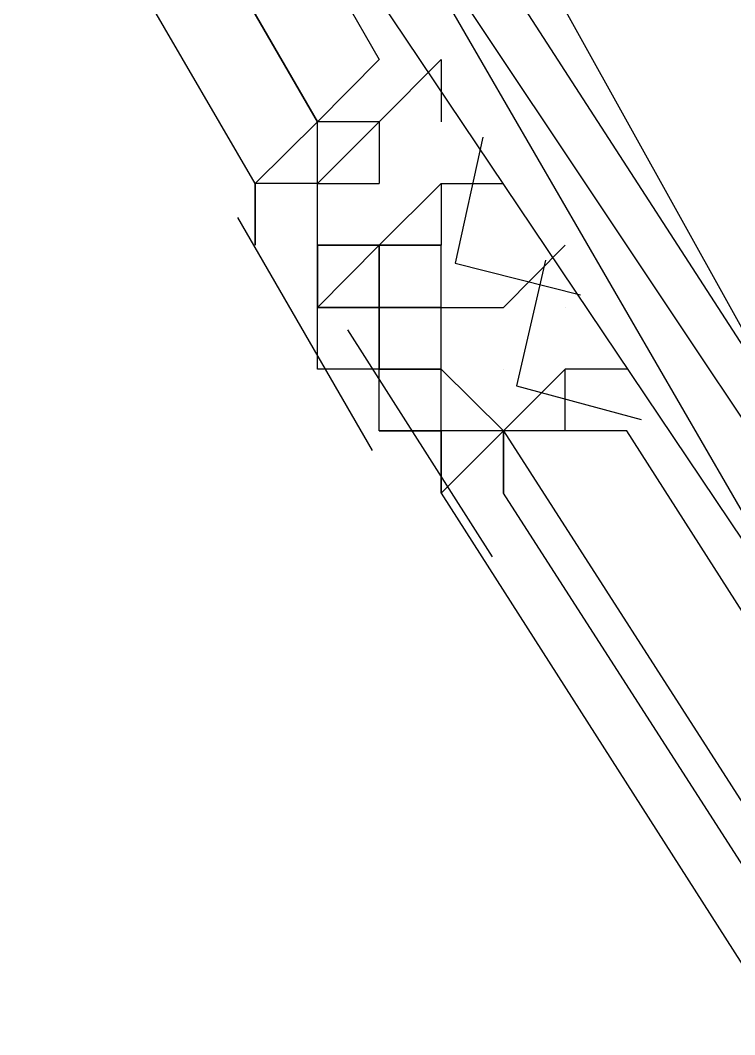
# Model space of a CAD drawing. Header units: feet. Extents: x -84 to 198, y -22 to 181.
# Drawn here: x 23.0827 to 23.2365, y 28.4078 to 28.6262 of the extents above; entities that cross this region are included whole.
import ezdxf

# ---------------------------------------------------------------- set-up
doc = ezdxf.new("R2010")
doc.units = ezdxf.units.FT
doc.layers.add('A-LINEA', color=7, linetype='CONTINUOUS')

msp = doc.modelspace()

# ---------------------------------------------------------------- linework, layer by layer
at = {"layer": 'A-LINEA'}
for p, q in [((22.9956, 28.8755), (26.704, 23.3541)), ((22.9956, 28.8755), (26.704, 23.3541)), ((23.16, 28.6044), (23.1733, 28.6178)), ((23.16, 28.6044), (23.1733, 28.6178)), ((23.1733, 28.6178), (23.1733, 28.6178)), ((23.1733, 28.6178), (23.1733, 28.6044)), ((23.1733, 28.6178), (23.1733, 28.6178)), ((23.1733, 28.6178), (23.1733, 28.6044)), ((23.1467, 28.6044), (23.1467, 28.6044)), ((23.16, 28.6044), (23.1467, 28.6044)), ((23.1467, 28.6044), (23.1467, 28.6044)), ((23.1467, 28.6044), (23.1467, 28.6044)), ((23.1467, 28.6044), (23.1467, 28.6044)), ((23.1467, 28.6044), (23.1467, 28.6044)), ((23.1467, 28.6044), (23.1467, 28.6044)), ((23.1467, 28.6044), (23.1467, 28.6044)), ((23.1467, 28.5911), (23.16, 28.6044)), ((23.1467, 28.6044), (23.1467, 28.6044)), ((23.1467, 28.5911), (23.1467, 28.6044)), ((23.1467, 28.6044), (23.1467, 28.6044)), ((23.1467, 28.6044), (23.1467, 28.6044)), ((23.1467, 28.6044), (23.1467, 28.6044)), ((23.16, 28.6044), (23.1467, 28.6044)), ((23.1467, 28.6044), (23.1467, 28.6044)), ((23.1467, 28.6044), (23.1467, 28.6044)), ((23.1467, 28.6044), (23.1467, 28.6044)), ((23.1467, 28.6044), (23.1467, 28.6044)), ((23.1467, 28.6044), (23.1467, 28.6044)), ((23.1467, 28.6044), (23.1467, 28.6044)), ((23.1467, 28.5911), (23.16, 28.6044)), ((23.1467, 28.6044), (23.1467, 28.6044)), ((23.1467, 28.5911), (23.1467, 28.6044)), ((23.1467, 28.6044), (23.1467, 28.6044)), ((23.1467, 28.6044), (23.1467, 28.6044)), ((23.16, 28.6044), (23.16, 28.6044)), ((23.16, 28.6044), (23.16, 28.6044)), ((23.16, 28.6044), (23.16, 28.5911)), ((23.16, 28.6044), (23.16, 28.6044)), ((23.16, 28.6044), (23.16, 28.6044)), ((23.16, 28.6044), (23.16, 28.6044)), ((23.16, 28.6044), (23.16, 28.6044)), ((23.16, 28.6044), (23.16, 28.6044)), ((23.16, 28.6044), (23.16, 28.6044)), ((23.16, 28.6044), (23.16, 28.6044)), ((23.16, 28.6044), (23.16, 28.6044)), ((23.16, 28.6044), (23.16, 28.6044)), ((23.16, 28.6044), (23.16, 28.6044)), ((23.16, 28.6044), (23.16, 28.6044)), ((23.16, 28.6044), (23.16, 28.6044)), ((23.16, 28.6044), (23.16, 28.6044)), ((23.16, 28.6044), (23.16, 28.6044)), ((23.16, 28.6044), (23.16, 28.5911)), ((23.16, 28.6044), (23.16, 28.6044)), ((23.16, 28.6044), (23.16, 28.6044)), ((23.16, 28.6044), (23.16, 28.6044)), ((23.16, 28.6044), (23.16, 28.6044)), ((23.16, 28.6044), (23.16, 28.6044)), ((23.16, 28.6044), (23.16, 28.6044)), ((23.16, 28.6044), (23.16, 28.6044)), ((23.16, 28.6044), (23.16, 28.6044)), ((23.16, 28.6044), (23.16, 28.6044)), ((23.16, 28.6044), (23.16, 28.6044)), ((23.16, 28.6044), (23.16, 28.6044)), ((23.16, 28.6044), (23.16, 28.6044)), ((23.1333, 28.5911), (23.1333, 28.5911)), ((23.1333, 28.5911), (23.1333, 28.5911)), ((23.1333, 28.5911), (23.1333, 28.5778)), ((23.1333, 28.5911), (23.1333, 28.5911)), ((23.1333, 28.5911), (23.1333, 28.5911)), ((23.1333, 28.5911), (23.1333, 28.5911)), ((23.1333, 28.5911), (23.1333, 28.5911)), ((23.1333, 28.5911), (23.1333, 28.5911)), ((23.1333, 28.5911), (23.1333, 28.5911)), ((23.1333, 28.5911), (23.1333, 28.5911)), ((23.1333, 28.5911), (23.1333, 28.5778)), ((23.1333, 28.5778), (23.1333, 28.5911)), ((23.1333, 28.5911), (23.1333, 28.5911)), ((23.1467, 28.5911), (23.1333, 28.5911)), ((23.1333, 28.5911), (23.1333, 28.5911)), ((23.1467, 28.5911), (23.1333, 28.5911)), ((23.1333, 28.5911), (23.1333, 28.5911)), ((23.1333, 28.5911), (23.1333, 28.5911)), ((23.1333, 28.5911), (23.1333, 28.5778)), ((23.1333, 28.5911), (23.1333, 28.5911)), ((23.1333, 28.5911), (23.1333, 28.5911)), ((23.1333, 28.5911), (23.1333, 28.5911)), ((23.1333, 28.5911), (23.1333, 28.5911)), ((23.1333, 28.5911), (23.1333, 28.5911)), ((23.1333, 28.5911), (23.1333, 28.5911)), ((23.1333, 28.5911), (23.1333, 28.5911)), ((23.1333, 28.5911), (23.1333, 28.5778)), ((23.1333, 28.5778), (23.1333, 28.5911)), ((23.1333, 28.5911), (23.1333, 28.5911)), ((23.1467, 28.5911), (23.1333, 28.5911)), ((23.1333, 28.5911), (23.1333, 28.5911)), ((23.1467, 28.5911), (23.1333, 28.5911)), ((23.1467, 28.5911), (23.1467, 28.5911)), ((23.1467, 28.5911), (23.1467, 28.5911)), ((23.1467, 28.5911), (23.16, 28.5911)), ((23.1467, 28.5911), (23.1467, 28.5911)), ((23.1467, 28.5911), (23.1467, 28.5911)), ((23.1467, 28.5911), (23.1467, 28.5911)), ((23.1467, 28.5911), (23.1467, 28.5911)), ((23.1467, 28.5911), (23.1467, 28.5911)), ((23.1467, 28.5911), (23.1467, 28.5911)), ((23.1467, 28.5911), (23.1467, 28.5911)), ((23.1467, 28.5911), (23.1467, 28.5911)), ((23.1467, 28.5911), (23.1467, 28.5911)), ((23.1467, 28.5911), (23.1467, 28.5911)), ((23.1467, 28.5911), (23.1467, 28.5911)), ((23.1467, 28.5911), (23.1467, 28.5911)), ((23.1467, 28.5911), (23.1467, 28.5911)), ((23.1467, 28.5911), (23.1467, 28.5911)), ((23.1467, 28.5911), (23.1467, 28.5911)), ((23.1467, 28.5911), (23.1467, 28.5911)), ((23.1467, 28.5911), (23.1467, 28.5911)), ((23.1467, 28.5911), (23.1467, 28.5911)), ((23.1467, 28.5911), (23.1467, 28.5911)), ((23.1467, 28.5911), (23.1467, 28.5911)), ((23.1467, 28.5911), (23.1467, 28.5911)), ((23.1467, 28.5911), (23.1467, 28.5911)), ((23.1467, 28.5911), (23.1467, 28.5911)), ((23.1467, 28.5911), (23.1467, 28.5911)), ((23.1467, 28.5911), (23.1467, 28.5911)), ((23.1467, 28.5778), (23.1467, 28.5911)), ((23.1467, 28.5778), (23.1467, 28.5911)), ((23.1467, 28.5911), (23.1467, 28.5911)), ((23.1467, 28.5911), (23.1467, 28.5911)), ((23.1467, 28.5911), (23.1467, 28.5911)), ((23.1467, 28.5911), (23.1467, 28.5911)), ((23.1467, 28.5911), (23.1467, 28.5911)), ((23.1467, 28.5911), (23.1467, 28.5911)), ((23.1467, 28.5911), (23.1467, 28.5911)), ((23.1467, 28.5911), (23.16, 28.5911)), ((23.1467, 28.5911), (23.1467, 28.5911)), ((23.1467, 28.5911), (23.1467, 28.5911)), ((23.1467, 28.5911), (23.1467, 28.5911)), ((23.1467, 28.5911), (23.1467, 28.5911)), ((23.1467, 28.5911), (23.1467, 28.5911)), ((23.1467, 28.5911), (23.1467, 28.5911)), ((23.1467, 28.5911), (23.1467, 28.5911)), ((23.1467, 28.5911), (23.1467, 28.5911)), ((23.1467, 28.5911), (23.1467, 28.5911)), ((23.1467, 28.5911), (23.1467, 28.5911)), ((23.1467, 28.5911), (23.1467, 28.5911)), ((23.1467, 28.5911), (23.1467, 28.5911)), ((23.1467, 28.5911), (23.1467, 28.5911)), ((23.1467, 28.5911), (23.1467, 28.5911)), ((23.1467, 28.5911), (23.1467, 28.5911)), ((23.1467, 28.5911), (23.1467, 28.5911)), ((23.1467, 28.5911), (23.1467, 28.5911)), ((23.1467, 28.5911), (23.1467, 28.5911)), ((23.1467, 28.5911), (23.1467, 28.5911)), ((23.1467, 28.5911), (23.1467, 28.5911)), ((23.1467, 28.5911), (23.1467, 28.5911)), ((23.1467, 28.5911), (23.1467, 28.5911)), ((23.1467, 28.5911), (23.1467, 28.5911)), ((23.1467, 28.5911), (23.1467, 28.5911)), ((23.1467, 28.5911), (23.1467, 28.5911)), ((23.1467, 28.5778), (23.1467, 28.5911)), ((23.1467, 28.5778), (23.1467, 28.5911)), ((23.1467, 28.5911), (23.1467, 28.5911)), ((23.1467, 28.5911), (23.1467, 28.5911)), ((23.1467, 28.5911), (23.1467, 28.5911)), ((23.1467, 28.5911), (23.1467, 28.5911)), ((23.1467, 28.5911), (23.1467, 28.5911)), ((23.16, 28.5911), (23.16, 28.5911)), ((23.16, 28.5911), (23.16, 28.5911)), ((23.16, 28.5911), (23.16, 28.5911)), ((23.16, 28.5911), (23.16, 28.5911)), ((23.16, 28.5911), (23.16, 28.5911)), ((23.16, 28.5911), (23.16, 28.5911)), ((23.16, 28.5911), (23.16, 28.5911)), ((23.16, 28.5911), (23.16, 28.5911)), ((23.16, 28.5911), (23.16, 28.5911)), ((23.16, 28.5911), (23.16, 28.5911)), ((23.16, 28.5911), (23.16, 28.5911)), ((23.16, 28.5911), (23.16, 28.5911)), ((23.16, 28.5911), (23.16, 28.5911)), ((23.16, 28.5911), (23.16, 28.5911)), ((23.16, 28.5911), (23.16, 28.5911)), ((23.16, 28.5911), (23.16, 28.5911)), ((23.16, 28.5911), (23.16, 28.5911)), ((23.16, 28.5911), (23.16, 28.5911)), ((23.16, 28.5911), (23.16, 28.5911)), ((23.16, 28.5911), (23.16, 28.5911)), ((23.16, 28.5911), (23.16, 28.5911)), ((23.16, 28.5911), (23.16, 28.5911)), ((23.16, 28.5911), (23.16, 28.5911)), ((23.16, 28.5911), (23.16, 28.5911)), ((23.16, 28.5911), (23.16, 28.5911)), ((23.16, 28.5911), (23.16, 28.5911)), ((23.16, 28.5911), (23.16, 28.5911)), ((23.16, 28.5911), (23.16, 28.5911)), ((23.16, 28.5911), (23.16, 28.5911)), ((23.16, 28.5911), (23.16, 28.5911)), ((23.16, 28.5911), (23.16, 28.5911)), ((23.16, 28.5911), (23.16, 28.5911)), ((23.16, 28.5911), (23.16, 28.5911)), ((23.16, 28.5911), (23.16, 28.5911)), ((23.16, 28.5911), (23.16, 28.5911)), ((23.16, 28.5911), (23.16, 28.5911)), ((23.16, 28.5911), (23.16, 28.5911)), ((23.16, 28.5911), (23.16, 28.5911)), ((23.16, 28.5911), (23.16, 28.5911)), ((23.16, 28.5911), (23.16, 28.5911)), ((23.16, 28.5911), (23.16, 28.5911)), ((23.16, 28.5911), (23.16, 28.5911)), ((23.16, 28.5911), (23.16, 28.5911)), ((23.16, 28.5911), (23.16, 28.5911)), ((23.16, 28.5911), (23.16, 28.5911)), ((23.16, 28.5911), (23.16, 28.5911)), ((23.16, 28.5911), (23.16, 28.5911)), ((23.16, 28.5911), (23.16, 28.5911)), ((23.1733, 28.5911), (23.1733, 28.5911)), ((23.1733, 28.5911), (23.1733, 28.5911)), ((23.1733, 28.5911), (23.1733, 28.5911)), ((23.1733, 28.5911), (23.1733, 28.5778)), ((23.1733, 28.5911), (23.1733, 28.5911)), ((23.1733, 28.5911), (23.1733, 28.5911)), ((23.1733, 28.5911), (23.1733, 28.5911)), ((23.1733, 28.5911), (23.1733, 28.5778)), ((23.1867, 28.5911), (23.1867, 28.5911)), ((23.1867, 28.5911), (23.1867, 28.5911)), ((23.1867, 28.5911), (23.1867, 28.5911)), ((23.1867, 28.5911), (23.1867, 28.5911)), ((23.1585, 28.5336), (23.1295, 28.5838)), ((23.1585, 28.5336), (23.1295, 28.5838)), ((23.1333, 28.5778), (23.1333, 28.5778)), ((23.1333, 28.5778), (23.1333, 28.5778)), ((23.1333, 28.5778), (23.1333, 28.5778)), ((23.1333, 28.5778), (23.1333, 28.5778)), ((23.1333, 28.5778), (23.1333, 28.5778)), ((23.1333, 28.5778), (23.1333, 28.5778)), ((23.1333, 28.5778), (23.1333, 28.5778)), ((23.1333, 28.5778), (23.1333, 28.5778)), ((23.1467, 28.5778), (23.1467, 28.5778)), ((23.1467, 28.5778), (23.1467, 28.5778)), ((23.1467, 28.5778), (23.1467, 28.5778)), ((23.1467, 28.5778), (23.1467, 28.5778)), ((23.1467, 28.5778), (23.1467, 28.5778)), ((23.1467, 28.5778), (23.1467, 28.5778)), ((23.1467, 28.5778), (23.1467, 28.5778)), ((23.1467, 28.5778), (23.1467, 28.5778)), ((23.1467, 28.5778), (23.1467, 28.5778)), ((23.1467, 28.5778), (23.1467, 28.5778)), ((23.1467, 28.5778), (23.1467, 28.5778)), ((23.1467, 28.5778), (23.1467, 28.5778)), ((23.1467, 28.5778), (23.1467, 28.5778)), ((23.1467, 28.5778), (23.1467, 28.5644)), ((23.1467, 28.5778), (23.1467, 28.5644)), ((23.1467, 28.5778), (23.1467, 28.5644)), ((23.1467, 28.5778), (23.1467, 28.5644)), ((23.1467, 28.5778), (23.1467, 28.5778)), ((23.1467, 28.5778), (23.1467, 28.5778)), ((23.1467, 28.5778), (23.1467, 28.5778)), ((23.1467, 28.5778), (23.1467, 28.5778)), ((23.1467, 28.5778), (23.1467, 28.5778)), ((23.1467, 28.5778), (23.1467, 28.5778)), ((23.1467, 28.5778), (23.1467, 28.5778)), ((23.1467, 28.5778), (23.1467, 28.5778)), ((23.1467, 28.5778), (23.1467, 28.5778)), ((23.1467, 28.5778), (23.1467, 28.5778)), ((23.1467, 28.5778), (23.1467, 28.5778)), ((23.1467, 28.5778), (23.1467, 28.5778)), ((23.1467, 28.5778), (23.1467, 28.5778)), ((23.1467, 28.5778), (23.1467, 28.5778)), ((23.1467, 28.5778), (23.1467, 28.5778)), ((23.1467, 28.5778), (23.1467, 28.5778)), ((23.16, 28.5778), (23.1467, 28.5778)), ((23.1467, 28.5644), (23.1467, 28.5778)), ((23.1467, 28.5778), (23.1467, 28.5778)), ((23.1467, 28.5778), (23.1467, 28.5778)), ((23.1467, 28.5778), (23.1467, 28.5778)), ((23.1467, 28.5778), (23.1467, 28.5778)), ((23.1467, 28.5778), (23.1467, 28.5778)), ((23.1467, 28.5778), (23.1467, 28.5778)), ((23.1467, 28.5778), (23.1467, 28.5778)), ((23.1467, 28.5778), (23.1467, 28.5778)), ((23.1467, 28.5778), (23.1467, 28.5778)), ((23.1467, 28.5778), (23.1467, 28.5778)), ((23.1467, 28.5778), (23.1467, 28.5778)), ((23.1467, 28.5778), (23.1467, 28.5778)), ((23.1467, 28.5778), (23.1467, 28.5778)), ((23.1467, 28.5778), (23.1467, 28.5778)), ((23.1467, 28.5778), (23.1467, 28.5778)), ((23.1467, 28.5778), (23.1467, 28.5644)), ((23.1467, 28.5778), (23.1467, 28.5644)), ((23.1467, 28.5778), (23.1467, 28.5644)), ((23.1467, 28.5778), (23.1467, 28.5644)), ((23.1467, 28.5778), (23.1467, 28.5778)), ((23.1467, 28.5778), (23.1467, 28.5778)), ((23.1467, 28.5778), (23.1467, 28.5778)), ((23.1467, 28.5778), (23.1467, 28.5778)), ((23.1467, 28.5778), (23.1467, 28.5778)), ((23.1467, 28.5778), (23.1467, 28.5778)), ((23.1467, 28.5778), (23.1467, 28.5778)), ((23.1467, 28.5778), (23.1467, 28.5778)), ((23.1467, 28.5778), (23.1467, 28.5778)), ((23.1467, 28.5778), (23.1467, 28.5778)), ((23.1467, 28.5778), (23.1467, 28.5778)), ((23.1467, 28.5778), (23.1467, 28.5778)), ((23.1467, 28.5778), (23.1467, 28.5778)), ((23.1467, 28.5778), (23.1467, 28.5778)), ((23.1467, 28.5778), (23.1467, 28.5778)), ((23.1467, 28.5778), (23.1467, 28.5778)), ((23.16, 28.5778), (23.1467, 28.5778)), ((23.1467, 28.5644), (23.1467, 28.5778)), ((23.1467, 28.5778), (23.1467, 28.5778)), ((23.1467, 28.5778), (23.1467, 28.5778)), ((23.16, 28.5778), (23.16, 28.5778)), ((23.16, 28.5778), (23.16, 28.5778)), ((23.1733, 28.5778), (23.16, 28.5778)), ((23.1733, 28.5778), (23.16, 28.5778)), ((23.16, 28.5778), (23.16, 28.5778)), ((23.16, 28.5778), (23.16, 28.5778)), ((23.16, 28.5778), (23.16, 28.5778)), ((23.16, 28.5778), (23.16, 28.5778)), ((23.16, 28.5778), (23.16, 28.5778)), ((23.16, 28.5778), (23.16, 28.5778)), ((23.16, 28.5778), (23.16, 28.5778)), ((23.16, 28.5778), (23.16, 28.5778)), ((23.16, 28.5778), (23.16, 28.5778)), ((23.16, 28.5778), (23.16, 28.5778)), ((23.16, 28.5778), (23.16, 28.5778)), ((23.16, 28.5778), (23.16, 28.5778)), ((23.16, 28.5778), (23.16, 28.5778)), ((23.16, 28.5778), (23.16, 28.5778)), ((23.16, 28.5778), (23.16, 28.5778)), ((23.16, 28.5778), (23.16, 28.5778)), ((23.16, 28.5778), (23.16, 28.5778)), ((23.16, 28.5778), (23.16, 28.5778)), ((23.16, 28.5778), (23.16, 28.5778)), ((23.16, 28.5778), (23.16, 28.5778)), ((23.16, 28.5778), (23.16, 28.5778)), ((23.16, 28.5778), (23.16, 28.5778)), ((23.16, 28.5778), (23.16, 28.5778)), ((23.16, 28.5778), (23.16, 28.5778)), ((23.16, 28.5778), (23.16, 28.5778)), ((23.16, 28.5778), (23.16, 28.5644)), ((23.16, 28.5778), (23.16, 28.5644)), ((23.16, 28.5778), (23.16, 28.5644)), ((23.16, 28.5778), (23.16, 28.5644)), ((23.16, 28.5778), (23.16, 28.5644)), ((23.16, 28.5778), (23.16, 28.5644)), ((23.16, 28.5778), (23.16, 28.5644)), ((23.16, 28.5778), (23.16, 28.5778)), ((23.16, 28.5778), (23.16, 28.5778)), ((23.16, 28.5778), (23.16, 28.5778)), ((23.16, 28.5778), (23.16, 28.5778)), ((23.16, 28.5778), (23.16, 28.5778)), ((23.16, 28.5778), (23.16, 28.5778)), ((23.16, 28.5778), (23.16, 28.5778)), ((23.16, 28.5644), (23.16, 28.5778)), ((23.16, 28.5778), (23.16, 28.5778)), ((23.16, 28.5778), (23.16, 28.5778)), ((23.16, 28.5778), (23.16, 28.5778)), ((23.16, 28.5778), (23.16, 28.5778)), ((23.16, 28.5778), (23.16, 28.5778)), ((23.16, 28.5778), (23.16, 28.5778)), ((23.1733, 28.5778), (23.16, 28.5778)), ((23.1733, 28.5778), (23.16, 28.5778)), ((23.16, 28.5778), (23.16, 28.5778)), ((23.16, 28.5778), (23.16, 28.5778)), ((23.16, 28.5778), (23.16, 28.5778)), ((23.16, 28.5778), (23.16, 28.5778)), ((23.16, 28.5778), (23.16, 28.5778)), ((23.16, 28.5778), (23.16, 28.5778)), ((23.16, 28.5778), (23.16, 28.5778)), ((23.16, 28.5778), (23.16, 28.5778)), ((23.16, 28.5778), (23.16, 28.5778)), ((23.16, 28.5778), (23.16, 28.5778)), ((23.16, 28.5778), (23.16, 28.5778)), ((23.16, 28.5778), (23.16, 28.5778)), ((23.16, 28.5778), (23.16, 28.5778)), ((23.16, 28.5778), (23.16, 28.5778)), ((23.16, 28.5778), (23.16, 28.5778)), ((23.16, 28.5778), (23.16, 28.5778)), ((23.16, 28.5778), (23.16, 28.5778)), ((23.16, 28.5778), (23.16, 28.5778)), ((23.16, 28.5778), (23.16, 28.5778)), ((23.16, 28.5778), (23.16, 28.5778)), ((23.16, 28.5778), (23.16, 28.5778)), ((23.16, 28.5778), (23.16, 28.5778)), ((23.16, 28.5778), (23.16, 28.5778)), ((23.16, 28.5778), (23.16, 28.5778)), ((23.16, 28.5778), (23.16, 28.5778)), ((23.16, 28.5778), (23.16, 28.5644)), ((23.16, 28.5778), (23.16, 28.5644)), ((23.16, 28.5778), (23.16, 28.5644)), ((23.16, 28.5778), (23.16, 28.5644)), ((23.16, 28.5778), (23.16, 28.5644)), ((23.16, 28.5778), (23.16, 28.5644)), ((23.16, 28.5778), (23.16, 28.5644)), ((23.16, 28.5778), (23.16, 28.5778)), ((23.16, 28.5778), (23.16, 28.5778)), ((23.16, 28.5778), (23.16, 28.5778)), ((23.16, 28.5778), (23.16, 28.5778)), ((23.16, 28.5778), (23.16, 28.5778)), ((23.16, 28.5778), (23.16, 28.5778)), ((23.16, 28.5778), (23.16, 28.5778)), ((23.16, 28.5644), (23.16, 28.5778)), ((23.16, 28.5778), (23.16, 28.5778)), ((23.16, 28.5778), (23.16, 28.5778)), ((23.16, 28.5778), (23.16, 28.5778)), ((23.16, 28.5778), (23.16, 28.5778)), ((23.1733, 28.5778), (23.1733, 28.5778)), ((23.1733, 28.5778), (23.1733, 28.5778)), ((23.1733, 28.5778), (23.1733, 28.5778)), ((23.1733, 28.5778), (23.1733, 28.5778)), ((23.1733, 28.5778), (23.1733, 28.5778)), ((23.1733, 28.5778), (23.1733, 28.5778)), ((23.1733, 28.5778), (23.1733, 28.5778)), ((23.1733, 28.5778), (23.1733, 28.5778)), ((23.1733, 28.5778), (23.1733, 28.5778)), ((23.1733, 28.5778), (23.1733, 28.5778)), ((23.1733, 28.5778), (23.1733, 28.5778)), ((23.1733, 28.5778), (23.1733, 28.5778)), ((23.1733, 28.5778), (23.1733, 28.5778)), ((23.1733, 28.5778), (23.1733, 28.5778)), ((23.1733, 28.5778), (23.1733, 28.5778)), ((23.1733, 28.5644), (23.1733, 28.5778)), ((23.1733, 28.5778), (23.1733, 28.5778)), ((23.1733, 28.5778), (23.1733, 28.5778)), ((23.1733, 28.5778), (23.1733, 28.5778)), ((23.1733, 28.5778), (23.1733, 28.5778)), ((23.1733, 28.5778), (23.1733, 28.5778)), ((23.1733, 28.5778), (23.1733, 28.5778)), ((23.1733, 28.5778), (23.1733, 28.5778)), ((23.1733, 28.5778), (23.1733, 28.5778)), ((23.1733, 28.5778), (23.1733, 28.5778)), ((23.1733, 28.5778), (23.1733, 28.5778)), ((23.1733, 28.5778), (23.1733, 28.5778)), ((23.1733, 28.5778), (23.1733, 28.5778)), ((23.1733, 28.5778), (23.1733, 28.5778)), ((23.1733, 28.5778), (23.1733, 28.5778)), ((23.1733, 28.5778), (23.1733, 28.5778)), ((23.1733, 28.5644), (23.1733, 28.5778)), ((23.1467, 28.5644), (23.1467, 28.5644)), ((23.1467, 28.5644), (23.1467, 28.5644)), ((23.16, 28.5644), (23.1467, 28.5644)), ((23.1467, 28.5644), (23.1467, 28.5644)), ((23.1467, 28.5644), (23.1467, 28.5644)), ((23.16, 28.5644), (23.1467, 28.5644)), ((23.1467, 28.5644), (23.1467, 28.5644)), ((23.1467, 28.5644), (23.1467, 28.5644)), ((23.1467, 28.5511), (23.1467, 28.5644)), ((23.1467, 28.5644), (23.1467, 28.5644)), ((23.16, 28.5644), (23.1467, 28.5644)), ((23.1467, 28.5644), (23.1467, 28.5644)), ((23.1467, 28.5644), (23.1467, 28.5644)), ((23.16, 28.5644), (23.1467, 28.5644)), ((23.1467, 28.5644), (23.1467, 28.5644)), ((23.1467, 28.5644), (23.1467, 28.5644)), ((23.16, 28.5644), (23.1467, 28.5644)), ((23.16, 28.5644), (23.1467, 28.5644)), ((23.1467, 28.5644), (23.1467, 28.5644)), ((23.1467, 28.5644), (23.1467, 28.5644)), ((23.1467, 28.5644), (23.1467, 28.5644)), ((23.1467, 28.5644), (23.1467, 28.5644)), ((23.1467, 28.5644), (23.1467, 28.5644)), ((23.1467, 28.5644), (23.1467, 28.5644)), ((23.1467, 28.5644), (23.1467, 28.5644)), ((23.1467, 28.5644), (23.1467, 28.5644)), ((23.1467, 28.5644), (23.1467, 28.5644)), ((23.1467, 28.5644), (23.1467, 28.5644)), ((23.1467, 28.5644), (23.1467, 28.5644)), ((23.1467, 28.5644), (23.1467, 28.5644)), ((23.1467, 28.5644), (23.16, 28.5644)), ((23.1467, 28.5644), (23.1467, 28.5644)), ((23.1467, 28.5644), (23.1467, 28.5644)), ((23.1467, 28.5644), (23.1467, 28.5644)), ((23.1467, 28.5644), (23.1467, 28.5644)), ((23.1467, 28.5644), (23.1467, 28.5644)), ((23.16, 28.5644), (23.1467, 28.5644)), ((23.1467, 28.5644), (23.1467, 28.5644)), ((23.1467, 28.5644), (23.1467, 28.5644)), ((23.16, 28.5644), (23.1467, 28.5644)), ((23.1467, 28.5644), (23.1467, 28.5644)), ((23.1467, 28.5644), (23.1467, 28.5644)), ((23.1467, 28.5511), (23.1467, 28.5644)), ((23.1467, 28.5644), (23.1467, 28.5644)), ((23.16, 28.5644), (23.1467, 28.5644)), ((23.1467, 28.5644), (23.1467, 28.5644)), ((23.1467, 28.5644), (23.1467, 28.5644)), ((23.16, 28.5644), (23.1467, 28.5644)), ((23.1467, 28.5644), (23.1467, 28.5644)), ((23.1467, 28.5644), (23.1467, 28.5644)), ((23.16, 28.5644), (23.1467, 28.5644)), ((23.16, 28.5644), (23.1467, 28.5644)), ((23.1467, 28.5644), (23.1467, 28.5644)), ((23.1467, 28.5644), (23.1467, 28.5644)), ((23.1467, 28.5644), (23.1467, 28.5644)), ((23.1467, 28.5644), (23.1467, 28.5644)), ((23.1467, 28.5644), (23.1467, 28.5644)), ((23.1467, 28.5644), (23.1467, 28.5644)), ((23.1467, 28.5644), (23.1467, 28.5644)), ((23.1467, 28.5644), (23.1467, 28.5644)), ((23.1467, 28.5644), (23.1467, 28.5644)), ((23.1467, 28.5644), (23.1467, 28.5644)), ((23.1467, 28.5644), (23.1467, 28.5644)), ((23.1467, 28.5644), (23.1467, 28.5644)), ((23.1467, 28.5644), (23.16, 28.5644)), ((23.1467, 28.5644), (23.1467, 28.5644)), ((23.1467, 28.5644), (23.1467, 28.5644)), ((23.1467, 28.5644), (23.1467, 28.5644)), ((23.16, 28.5644), (23.16, 28.5644)), ((23.1733, 28.5644), (23.16, 28.5644)), ((23.16, 28.5644), (23.16, 28.5644)), ((23.16, 28.5644), (23.16, 28.5644)), ((23.16, 28.5644), (23.16, 28.5644)), ((23.16, 28.5644), (23.16, 28.5644)), ((23.16, 28.5644), (23.16, 28.5644)), ((23.16, 28.5644), (23.16, 28.5644)), ((23.16, 28.5644), (23.16, 28.5644)), ((23.16, 28.5644), (23.16, 28.5644)), ((23.16, 28.5644), (23.16, 28.5644)), ((23.16, 28.5644), (23.16, 28.5644)), ((23.16, 28.5644), (23.16, 28.5644)), ((23.16, 28.5644), (23.16, 28.5644)), ((23.16, 28.5644), (23.16, 28.5644)), ((23.16, 28.5644), (23.1733, 28.5644)), ((23.16, 28.5644), (23.16, 28.5644)), ((23.16, 28.5644), (23.16, 28.5644)), ((23.16, 28.5644), (23.16, 28.5644)), ((23.16, 28.5644), (23.16, 28.5644)), ((23.16, 28.5644), (23.16, 28.5644)), ((23.16, 28.5644), (23.16, 28.5644)), ((23.16, 28.5644), (23.16, 28.5644)), ((23.16, 28.5644), (23.16, 28.5644)), ((23.16, 28.5644), (23.16, 28.5644)), ((23.16, 28.5644), (23.16, 28.5644)), ((23.16, 28.5644), (23.16, 28.5644)), ((23.16, 28.5644), (23.16, 28.5644)), ((23.16, 28.5644), (23.16, 28.5644)), ((23.16, 28.5644), (23.16, 28.5644)), ((23.16, 28.5644), (23.16, 28.5644)), ((23.16, 28.5644), (23.16, 28.5644)), ((23.16, 28.5644), (23.16, 28.5644)), ((23.16, 28.5644), (23.16, 28.5644)), ((23.16, 28.5644), (23.16, 28.5644)), ((23.16, 28.5644), (23.16, 28.5644)), ((23.16, 28.5644), (23.16, 28.5644)), ((23.16, 28.5644), (23.16, 28.5644)), ((23.16, 28.5644), (23.16, 28.5644)), ((23.16, 28.5644), (23.16, 28.5644)), ((23.16, 28.5644), (23.16, 28.5644)), ((23.16, 28.5644), (23.16, 28.5644)), ((23.16, 28.5644), (23.16, 28.5644)), ((23.16, 28.5644), (23.16, 28.5644)), ((23.16, 28.5644), (23.16, 28.5644)), ((23.16, 28.5644), (23.16, 28.5644)), ((23.1733, 28.5644), (23.16, 28.5644)), ((23.16, 28.5644), (23.16, 28.5644)), ((23.1733, 28.5644), (23.16, 28.5644)), ((23.16, 28.5644), (23.16, 28.5644)), ((23.16, 28.5644), (23.16, 28.5644)), ((23.16, 28.5644), (23.16, 28.5644)), ((23.16, 28.5644), (23.16, 28.5644)), ((23.16, 28.5644), (23.16, 28.5644)), ((23.16, 28.5644), (23.16, 28.5644)), ((23.16, 28.5644), (23.16, 28.5644)), ((23.16, 28.5644), (23.16, 28.5644)), ((23.16, 28.5644), (23.16, 28.5644)), ((23.16, 28.5644), (23.16, 28.5644)), ((23.16, 28.5644), (23.16, 28.5644)), ((23.16, 28.5644), (23.16, 28.5644)), ((23.16, 28.5644), (23.16, 28.5644)), ((23.16, 28.5644), (23.1733, 28.5644)), ((23.16, 28.5644), (23.16, 28.5644)), ((23.16, 28.5644), (23.16, 28.5644)), ((23.16, 28.5644), (23.16, 28.5644)), ((23.16, 28.5644), (23.16, 28.5644)), ((23.16, 28.5644), (23.16, 28.5644)), ((23.16, 28.5644), (23.16, 28.5644)), ((23.16, 28.5644), (23.16, 28.5644)), ((23.16, 28.5644), (23.16, 28.5644)), ((23.16, 28.5644), (23.16, 28.5644)), ((23.16, 28.5644), (23.16, 28.5644)), ((23.16, 28.5644), (23.16, 28.5644)), ((23.16, 28.5644), (23.16, 28.5644)), ((23.16, 28.5644), (23.16, 28.5644)), ((23.16, 28.5644), (23.16, 28.5644)), ((23.16, 28.5644), (23.16, 28.5644)), ((23.16, 28.5644), (23.16, 28.5644)), ((23.16, 28.5644), (23.16, 28.5644)), ((23.16, 28.5644), (23.16, 28.5644)), ((23.16, 28.5644), (23.16, 28.5644)), ((23.16, 28.5644), (23.16, 28.5644)), ((23.16, 28.5644), (23.16, 28.5644)), ((23.16, 28.5644), (23.16, 28.5644)), ((23.16, 28.5644), (23.16, 28.5644)), ((23.16, 28.5644), (23.16, 28.5644)), ((23.16, 28.5644), (23.16, 28.5644)), ((23.16, 28.5644), (23.16, 28.5644)), ((23.16, 28.5644), (23.16, 28.5644)), ((23.16, 28.5644), (23.16, 28.5644)), ((23.16, 28.5644), (23.16, 28.5644)), ((23.16, 28.5644), (23.16, 28.5644)), ((23.1733, 28.5644), (23.16, 28.5644)), ((23.1733, 28.5644), (23.1733, 28.5644)), ((23.1733, 28.5644), (23.1733, 28.5644)), ((23.1733, 28.5644), (23.1733, 28.5644)), ((23.1733, 28.5644), (23.1733, 28.5644)), ((23.1733, 28.5644), (23.1733, 28.5644)), ((23.1733, 28.5644), (23.1733, 28.5644)), ((23.1733, 28.5644), (23.1733, 28.5644)), ((23.1733, 28.5644), (23.1733, 28.5644)), ((23.1733, 28.5644), (23.1733, 28.5644)), ((23.1733, 28.5644), (23.1733, 28.5644)), ((23.1733, 28.5644), (23.1733, 28.5644)), ((23.1733, 28.5644), (23.1733, 28.5644)), ((23.1733, 28.5644), (23.1733, 28.5644)), ((23.1733, 28.5511), (23.1733, 28.5644)), ((23.1733, 28.5511), (23.1733, 28.5644)), ((23.1733, 28.5644), (23.1733, 28.5644)), ((23.1733, 28.5644), (23.1733, 28.5644)), ((23.1733, 28.5644), (23.1733, 28.5644)), ((23.1733, 28.5644), (23.1733, 28.5644)), ((23.1733, 28.5644), (23.1733, 28.5644)), ((23.1733, 28.5644), (23.1733, 28.5644)), ((23.1733, 28.5644), (23.1733, 28.5644)), ((23.1733, 28.5644), (23.1733, 28.5644)), ((23.1733, 28.5644), (23.1867, 28.5644)), ((23.1733, 28.5644), (23.1733, 28.5644)), ((23.1733, 28.5644), (23.1733, 28.5644)), ((23.1733, 28.5644), (23.1733, 28.5644)), ((23.1733, 28.5644), (23.1733, 28.5644)), ((23.1733, 28.5644), (23.1733, 28.5644)), ((23.1733, 28.5644), (23.1867, 28.5644)), ((23.1733, 28.5644), (23.1867, 28.5644)), ((23.1733, 28.5644), (23.1867, 28.5644)), ((23.1733, 28.5644), (23.1867, 28.5644)), ((23.1733, 28.5644), (23.1733, 28.5644)), ((23.1733, 28.5644), (23.1733, 28.5644)), ((23.1733, 28.5644), (23.1733, 28.5644)), ((23.1733, 28.5644), (23.1733, 28.5644)), ((23.1733, 28.5644), (23.1733, 28.5644)), ((23.1733, 28.5644), (23.1733, 28.5644)), ((23.1733, 28.5644), (23.1733, 28.5644)), ((23.1733, 28.5644), (23.1733, 28.5644)), ((23.1733, 28.5644), (23.1733, 28.5644)), ((23.1733, 28.5644), (23.1733, 28.5644)), ((23.1733, 28.5644), (23.1733, 28.5644)), ((23.1733, 28.5644), (23.1733, 28.5644)), ((23.1733, 28.5644), (23.1733, 28.5644)), ((23.1733, 28.5644), (23.1733, 28.5644)), ((23.1733, 28.5644), (23.1733, 28.5644)), ((23.1733, 28.5644), (23.1733, 28.5644)), ((23.1733, 28.5644), (23.1733, 28.5644)), ((23.1733, 28.5644), (23.1733, 28.5644)), ((23.1733, 28.5511), (23.1733, 28.5644)), ((23.1733, 28.5511), (23.1733, 28.5644)), ((23.1733, 28.5644), (23.1733, 28.5644)), ((23.1733, 28.5644), (23.1733, 28.5644)), ((23.1733, 28.5644), (23.1733, 28.5644)), ((23.1733, 28.5644), (23.1733, 28.5644)), ((23.1733, 28.5644), (23.1733, 28.5644)), ((23.1733, 28.5644), (23.1733, 28.5644)), ((23.1733, 28.5644), (23.1733, 28.5644)), ((23.1733, 28.5644), (23.1733, 28.5644)), ((23.1733, 28.5644), (23.1867, 28.5644)), ((23.1733, 28.5644), (23.1733, 28.5644)), ((23.1733, 28.5644), (23.1733, 28.5644)), ((23.1733, 28.5644), (23.1733, 28.5644)), ((23.1733, 28.5644), (23.1733, 28.5644)), ((23.1733, 28.5644), (23.1733, 28.5644)), ((23.1733, 28.5644), (23.1867, 28.5644)), ((23.1733, 28.5644), (23.1867, 28.5644)), ((23.1733, 28.5644), (23.1867, 28.5644)), ((23.1733, 28.5644), (23.1867, 28.5644)), ((23.1733, 28.5644), (23.1733, 28.5644)), ((23.1733, 28.5644), (23.1733, 28.5644)), ((23.1733, 28.5644), (23.1733, 28.5644)), ((23.1733, 28.5644), (23.1733, 28.5644)), ((23.1733, 28.5644), (23.1733, 28.5644)), ((23.1867, 28.5644), (23.1867, 28.5644)), ((23.1867, 28.5644), (23.1867, 28.5644)), ((23.1867, 28.5644), (23.1867, 28.5644)), ((23.1867, 28.5644), (23.1867, 28.5644)), ((23.1867, 28.5644), (23.1867, 28.5644)), ((23.1867, 28.5644), (23.1867, 28.5644)), ((23.1867, 28.5644), (23.1867, 28.5644)), ((23.1867, 28.5644), (23.1867, 28.5644)), ((23.1867, 28.5644), (23.1867, 28.5644)), ((23.1867, 28.5644), (23.1867, 28.5644)), ((23.1867, 28.5644), (23.1867, 28.5644)), ((23.1867, 28.5644), (23.1867, 28.5644)), ((23.2, 28.5644), (23.2, 28.5644)), ((23.2, 28.5644), (23.2, 28.5644)), ((23.1844, 28.5107), (23.1532, 28.5596)), ((23.1844, 28.5107), (23.1532, 28.5596)), ((23.1467, 28.5511), (23.1467, 28.5511)), ((23.1467, 28.5511), (23.1467, 28.5511)), ((23.1467, 28.5511), (23.1467, 28.5511)), ((23.1467, 28.5511), (23.1467, 28.5511)), ((23.16, 28.5511), (23.16, 28.5511)), ((23.16, 28.5511), (23.16, 28.5511)), ((23.16, 28.5511), (23.16, 28.5511)), ((23.16, 28.5511), (23.16, 28.5511)), ((23.16, 28.5511), (23.16, 28.5511)), ((23.16, 28.5511), (23.16, 28.5511)), ((23.16, 28.5511), (23.16, 28.5511)), ((23.16, 28.5511), (23.16, 28.5511)), ((23.16, 28.5511), (23.16, 28.5511)), ((23.16, 28.5378), (23.16, 28.5511)), ((23.16, 28.5511), (23.16, 28.5511)), ((23.1733, 28.5511), (23.16, 28.5511)), ((23.16, 28.5511), (23.16, 28.5511)), ((23.16, 28.5511), (23.16, 28.5511)), ((23.16, 28.5511), (23.16, 28.5511)), ((23.1733, 28.5511), (23.16, 28.5511)), ((23.16, 28.5511), (23.16, 28.5511)), ((23.16, 28.5511), (23.16, 28.5511)), ((23.16, 28.5511), (23.16, 28.5511)), ((23.16, 28.5511), (23.1733, 28.5511)), ((23.16, 28.5511), (23.1733, 28.5511)), ((23.16, 28.5511), (23.16, 28.5511)), ((23.16, 28.5511), (23.16, 28.5511)), ((23.16, 28.5511), (23.1733, 28.5511)), ((23.16, 28.5511), (23.16, 28.5511)), ((23.16, 28.5511), (23.16, 28.5511)), ((23.16, 28.5511), (23.16, 28.5511)), ((23.16, 28.5511), (23.16, 28.5511)), ((23.16, 28.5511), (23.16, 28.5511)), ((23.16, 28.5511), (23.16, 28.5511)), ((23.16, 28.5511), (23.16, 28.5511)), ((23.16, 28.5511), (23.16, 28.5511)), ((23.16, 28.5511), (23.16, 28.5511)), ((23.16, 28.5511), (23.16, 28.5511)), ((23.16, 28.5511), (23.16, 28.5511)), ((23.16, 28.5511), (23.16, 28.5511)), ((23.16, 28.5511), (23.16, 28.5511)), ((23.16, 28.5511), (23.16, 28.5511)), ((23.16, 28.5511), (23.16, 28.5511)), ((23.16, 28.5511), (23.16, 28.5511)), ((23.16, 28.5511), (23.16, 28.5511)), ((23.16, 28.5511), (23.16, 28.5511)), ((23.16, 28.5511), (23.16, 28.5511)), ((23.16, 28.5511), (23.16, 28.5511)), ((23.16, 28.5511), (23.16, 28.5511)), ((23.16, 28.5511), (23.16, 28.5511)), ((23.16, 28.5511), (23.16, 28.5511)), ((23.16, 28.5511), (23.16, 28.5511)), ((23.16, 28.5511), (23.16, 28.5511)), ((23.16, 28.5511), (23.16, 28.5511)), ((23.16, 28.5511), (23.16, 28.5511)), ((23.16, 28.5511), (23.16, 28.5511)), ((23.16, 28.5378), (23.16, 28.5511)), ((23.16, 28.5511), (23.16, 28.5511)), ((23.16, 28.5511), (23.16, 28.5511)), ((23.16, 28.5511), (23.16, 28.5511)), ((23.16, 28.5511), (23.16, 28.5511)), ((23.16, 28.5511), (23.16, 28.5511)), ((23.16, 28.5511), (23.16, 28.5511)), ((23.16, 28.5511), (23.16, 28.5511)), ((23.16, 28.5511), (23.16, 28.5511)), ((23.16, 28.5511), (23.16, 28.5511)), ((23.16, 28.5378), (23.16, 28.5511)), ((23.16, 28.5511), (23.16, 28.5511)), ((23.1733, 28.5511), (23.16, 28.5511)), ((23.16, 28.5511), (23.16, 28.5511)), ((23.16, 28.5511), (23.16, 28.5511)), ((23.16, 28.5511), (23.16, 28.5511)), ((23.1733, 28.5511), (23.16, 28.5511)), ((23.16, 28.5511), (23.16, 28.5511)), ((23.16, 28.5511), (23.16, 28.5511)), ((23.16, 28.5511), (23.16, 28.5511)), ((23.16, 28.5511), (23.1733, 28.5511)), ((23.16, 28.5511), (23.1733, 28.5511)), ((23.16, 28.5511), (23.16, 28.5511)), ((23.16, 28.5511), (23.16, 28.5511)), ((23.16, 28.5511), (23.1733, 28.5511)), ((23.16, 28.5511), (23.16, 28.5511)), ((23.16, 28.5511), (23.16, 28.5511)), ((23.16, 28.5511), (23.16, 28.5511)), ((23.16, 28.5511), (23.16, 28.5511)), ((23.16, 28.5511), (23.16, 28.5511)), ((23.16, 28.5511), (23.16, 28.5511)), ((23.16, 28.5511), (23.16, 28.5511)), ((23.16, 28.5511), (23.16, 28.5511)), ((23.16, 28.5511), (23.16, 28.5511)), ((23.16, 28.5511), (23.16, 28.5511)), ((23.16, 28.5511), (23.16, 28.5511)), ((23.16, 28.5511), (23.16, 28.5511)), ((23.16, 28.5511), (23.16, 28.5511)), ((23.16, 28.5511), (23.16, 28.5511)), ((23.16, 28.5511), (23.16, 28.5511)), ((23.16, 28.5511), (23.16, 28.5511)), ((23.16, 28.5511), (23.16, 28.5511)), ((23.16, 28.5511), (23.16, 28.5511)), ((23.16, 28.5511), (23.16, 28.5511)), ((23.16, 28.5511), (23.16, 28.5511)), ((23.16, 28.5511), (23.16, 28.5511)), ((23.16, 28.5511), (23.16, 28.5511)), ((23.16, 28.5511), (23.16, 28.5511)), ((23.16, 28.5511), (23.16, 28.5511)), ((23.16, 28.5511), (23.16, 28.5511)), ((23.16, 28.5511), (23.16, 28.5511)), ((23.16, 28.5511), (23.16, 28.5511)), ((23.16, 28.5511), (23.16, 28.5511)), ((23.16, 28.5378), (23.16, 28.5511)), ((23.1733, 28.5511), (23.1733, 28.5511)), ((23.1733, 28.5511), (23.1733, 28.5511)), ((23.1733, 28.5511), (23.1733, 28.5511)), ((23.1733, 28.5378), (23.1733, 28.5511)), ((23.1733, 28.5511), (23.1733, 28.5511)), ((23.1733, 28.5511), (23.1733, 28.5511)), ((23.1733, 28.5511), (23.1733, 28.5511)), ((23.1733, 28.5511), (23.1733, 28.5511)), ((23.1733, 28.5511), (23.1733, 28.5511)), ((23.1733, 28.5511), (23.1733, 28.5511)), ((23.1733, 28.5511), (23.1733, 28.5511)), ((23.1733, 28.5511), (23.1733, 28.5511)), ((23.1733, 28.5511), (23.1733, 28.5511)), ((23.1867, 28.5378), (23.1733, 28.5511)), ((23.1867, 28.5378), (23.1733, 28.5511)), ((23.1733, 28.5511), (23.1733, 28.5511)), ((23.1733, 28.5511), (23.1733, 28.5511)), ((23.1733, 28.5511), (23.1733, 28.5511)), ((23.1733, 28.5511), (23.1733, 28.5511)), ((23.1733, 28.5511), (23.1733, 28.5511)), ((23.1733, 28.5511), (23.1733, 28.5511)), ((23.1733, 28.5511), (23.1733, 28.5511)), ((23.1733, 28.5511), (23.1733, 28.5511)), ((23.1733, 28.5511), (23.1733, 28.5511)), ((23.1733, 28.5511), (23.1733, 28.5511)), ((23.1733, 28.5511), (23.1733, 28.5511)), ((23.1733, 28.5511), (23.1733, 28.5511)), ((23.1733, 28.5511), (23.1733, 28.5511)), ((23.1733, 28.5511), (23.1733, 28.5511)), ((23.1733, 28.5511), (23.1733, 28.5511)), ((23.1733, 28.5511), (23.1733, 28.5511)), ((23.1733, 28.5511), (23.1733, 28.5511)), ((23.1733, 28.5511), (23.1733, 28.5511)), ((23.1733, 28.5511), (23.1733, 28.5511)), ((23.1733, 28.5511), (23.1733, 28.5511)), ((23.1733, 28.5511), (23.1733, 28.5511)), ((23.1733, 28.5511), (23.1733, 28.5511)), ((23.1733, 28.5511), (23.1733, 28.5511)), ((23.1733, 28.5378), (23.1733, 28.5511)), ((23.1733, 28.5511), (23.1733, 28.5511)), ((23.1733, 28.5511), (23.1733, 28.5511)), ((23.1733, 28.5511), (23.1733, 28.5511)), ((23.1733, 28.5511), (23.1733, 28.5511)), ((23.1733, 28.5511), (23.1733, 28.5511)), ((23.1733, 28.5511), (23.1733, 28.5511)), ((23.1733, 28.5511), (23.1733, 28.5511)), ((23.1733, 28.5511), (23.1733, 28.5511)), ((23.1733, 28.5511), (23.1733, 28.5511)), ((23.1867, 28.5378), (23.1733, 28.5511)), ((23.1867, 28.5378), (23.1733, 28.5511)), ((23.1733, 28.5511), (23.1733, 28.5511)), ((23.1733, 28.5511), (23.1733, 28.5511)), ((23.1733, 28.5511), (23.1733, 28.5511)), ((23.1733, 28.5511), (23.1733, 28.5511)), ((23.1733, 28.5511), (23.1733, 28.5511)), ((23.1733, 28.5511), (23.1733, 28.5511)), ((23.1733, 28.5511), (23.1733, 28.5511)), ((23.1733, 28.5511), (23.1733, 28.5511)), ((23.1733, 28.5511), (23.1733, 28.5511)), ((23.1733, 28.5511), (23.1733, 28.5511)), ((23.1733, 28.5511), (23.1733, 28.5511)), ((23.1733, 28.5511), (23.1733, 28.5511)), ((23.1733, 28.5511), (23.1733, 28.5511)), ((23.1733, 28.5511), (23.1733, 28.5511)), ((23.1733, 28.5511), (23.1733, 28.5511)), ((23.1733, 28.5511), (23.1733, 28.5511)), ((23.1733, 28.5511), (23.1733, 28.5511)), ((23.1733, 28.5511), (23.1733, 28.5511)), ((23.1733, 28.5511), (23.1733, 28.5511)), ((23.1733, 28.5511), (23.1733, 28.5511)), ((23.1867, 28.5511), (23.1867, 28.5511)), ((23.1867, 28.5511), (23.1867, 28.5511)), ((23.1867, 28.5511), (23.1867, 28.5511)), ((23.1867, 28.5511), (23.1867, 28.5511)), ((23.1867, 28.5511), (23.1867, 28.5511)), ((23.1867, 28.5511), (23.1867, 28.5511)), ((23.1867, 28.5511), (23.1867, 28.5511)), ((23.1867, 28.5511), (23.1867, 28.5511)), ((23.1867, 28.5511), (23.1867, 28.5511)), ((23.1867, 28.5511), (23.1867, 28.5511)), ((23.1867, 28.5511), (23.1867, 28.5511)), ((23.1867, 28.5511), (23.1867, 28.5511)), ((23.1867, 28.5511), (23.1867, 28.5511)), ((23.1867, 28.5511), (23.1867, 28.5511)), ((23.1867, 28.5511), (23.1867, 28.5511)), ((23.1867, 28.5511), (23.1867, 28.5511)), ((23.1867, 28.5511), (23.1867, 28.5511)), ((23.1867, 28.5511), (23.1867, 28.5511)), ((23.1867, 28.5511), (23.1867, 28.5511)), ((23.1867, 28.5511), (23.1867, 28.5511)), ((23.1867, 28.5511), (23.1867, 28.5511)), ((23.1867, 28.5511), (23.1867, 28.5511)), ((23.1867, 28.5511), (23.1867, 28.5511)), ((23.1867, 28.5511), (23.1867, 28.5511)), ((23.1867, 28.5511), (23.1867, 28.5511)), ((23.1867, 28.5511), (23.1867, 28.5511)), ((23.1867, 28.5511), (23.1867, 28.5511)), ((23.1867, 28.5511), (23.1867, 28.5511)), ((23.1867, 28.5511), (23.1867, 28.5511)), ((23.1867, 28.5511), (23.1867, 28.5511)), ((23.1867, 28.5511), (23.1867, 28.5511)), ((23.1867, 28.5511), (23.1867, 28.5511)), ((23.1867, 28.5511), (23.1867, 28.5511)), ((23.1867, 28.5511), (23.1867, 28.5511)), ((23.1867, 28.5511), (23.1867, 28.5511)), ((23.1867, 28.5511), (23.1867, 28.5511)), ((23.1867, 28.5511), (23.1867, 28.5511)), ((23.1867, 28.5511), (23.1867, 28.5511)), ((23.1867, 28.5511), (23.1867, 28.5511)), ((23.1867, 28.5511), (23.1867, 28.5511)), ((23.1867, 28.5511), (23.1867, 28.5511)), ((23.1867, 28.5511), (23.1867, 28.5511)), ((23.1867, 28.5511), (23.1867, 28.5511)), ((23.1867, 28.5511), (23.1867, 28.5511)), ((23.1867, 28.5511), (23.1867, 28.5511)), ((23.1867, 28.5511), (23.1867, 28.5511)), ((23.1867, 28.5511), (23.1867, 28.5511)), ((23.1867, 28.5511), (23.1867, 28.5511)), ((23.2, 28.5511), (23.2, 28.5511)), ((23.2, 28.5511), (23.2, 28.5511)), ((23.2, 28.5511), (23.2, 28.5511)), ((23.2, 28.5511), (23.2, 28.5511)), ((23.2, 28.5511), (23.2, 28.5511)), ((23.2, 28.5378), (23.2, 28.5511)), ((23.2, 28.5378), (23.2, 28.5511)), ((23.2, 28.5511), (23.2, 28.5511)), ((23.2, 28.5511), (23.2, 28.5511)), ((23.2, 28.5511), (23.2, 28.5511)), ((23.2, 28.5511), (23.2, 28.5511)), ((23.2, 28.5511), (23.2, 28.5511)), ((23.2, 28.5511), (23.2, 28.5511)), ((23.2, 28.5511), (23.2, 28.5511)), ((23.2, 28.5378), (23.2, 28.5511)), ((23.2, 28.5378), (23.2, 28.5511)), ((23.2, 28.5511), (23.2, 28.5511)), ((23.2, 28.5511), (23.2, 28.5511)), ((23.2133, 28.5511), (23.2133, 28.5511)), ((23.2133, 28.5511), (23.2133, 28.5511)), ((23.16, 28.5378), (23.16, 28.5378)), ((23.16, 28.5378), (23.16, 28.5378)), ((23.16, 28.5378), (23.16, 28.5378)), ((23.16, 28.5378), (23.16, 28.5378)), ((23.16, 28.5378), (23.16, 28.5378)), ((23.16, 28.5378), (23.1733, 28.5378)), ((23.16, 28.5378), (23.16, 28.5378)), ((23.16, 28.5378), (23.16, 28.5378)), ((23.16, 28.5378), (23.16, 28.5378)), ((23.16, 28.5378), (23.16, 28.5378)), ((23.16, 28.5378), (23.16, 28.5378)), ((23.16, 28.5378), (23.1733, 28.5378)), ((23.1733, 28.5378), (23.1733, 28.5378)), ((23.1733, 28.5378), (23.1733, 28.5378)), ((23.1733, 28.5378), (23.1733, 28.5378)), ((23.1733, 28.5378), (23.1733, 28.5378)), ((23.1733, 28.5378), (23.1733, 28.5378)), ((23.1733, 28.5378), (23.1733, 28.5378)), ((23.1733, 28.5378), (23.1733, 28.5378)), ((23.1733, 28.5378), (23.1733, 28.5378)), ((23.1733, 28.5244), (23.1733, 28.5378)), ((23.1733, 28.5378), (23.1733, 28.5378)), ((23.1733, 28.5378), (23.1733, 28.5378)), ((23.1733, 28.5378), (23.1733, 28.5378)), ((23.1733, 28.5378), (23.1733, 28.5378)), ((23.1733, 28.5378), (23.1733, 28.5378)), ((23.1733, 28.5378), (23.1733, 28.5378)), ((23.1733, 28.5378), (23.1733, 28.5378)), ((23.1733, 28.5378), (23.1733, 28.5378)), ((23.1733, 28.5378), (23.1733, 28.5378)), ((23.1733, 28.5378), (23.1733, 28.5378)), ((23.1733, 28.5378), (23.1733, 28.5378)), ((23.1733, 28.5378), (23.1733, 28.5378)), ((23.1733, 28.5378), (23.1733, 28.5378)), ((23.1733, 28.5378), (23.1733, 28.5378)), ((23.1733, 28.5378), (23.1733, 28.5378)), ((23.1733, 28.5378), (23.1733, 28.5378)), ((23.1733, 28.5378), (23.1733, 28.5378)), ((23.1733, 28.5378), (23.1733, 28.5378)), ((23.1733, 28.5378), (23.1733, 28.5378)), ((23.1733, 28.5378), (23.1733, 28.5378)), ((23.1733, 28.5378), (23.1733, 28.5378)), ((23.1733, 28.5378), (23.1733, 28.5244)), ((23.1733, 28.5378), (23.1733, 28.5244)), ((23.1733, 28.5378), (23.1733, 28.5378)), ((23.1733, 28.5378), (23.1733, 28.5378)), ((23.1733, 28.5378), (23.1733, 28.5378)), ((23.1733, 28.5378), (23.1733, 28.5244)), ((23.1733, 28.5378), (23.1733, 28.5244)), ((23.1733, 28.5378), (23.1733, 28.5378)), ((23.1733, 28.5378), (23.1733, 28.5378)), ((23.1733, 28.5378), (23.1733, 28.5378)), ((23.1733, 28.5378), (23.1733, 28.5378)), ((23.1733, 28.5378), (23.1733, 28.5378)), ((23.1733, 28.5378), (23.1733, 28.5378)), ((23.1733, 28.5378), (23.1733, 28.5378)), ((23.1733, 28.5378), (23.1733, 28.5378)), ((23.1733, 28.5378), (23.1733, 28.5378)), ((23.1733, 28.5244), (23.1733, 28.5378)), ((23.1733, 28.5378), (23.1733, 28.5378)), ((23.1733, 28.5378), (23.1733, 28.5378)), ((23.1733, 28.5378), (23.1733, 28.5378)), ((23.1733, 28.5378), (23.1733, 28.5378)), ((23.1733, 28.5378), (23.1733, 28.5378)), ((23.1733, 28.5378), (23.1733, 28.5378)), ((23.1733, 28.5378), (23.1733, 28.5378)), ((23.1733, 28.5378), (23.1733, 28.5378)), ((23.1733, 28.5378), (23.1733, 28.5378)), ((23.1733, 28.5378), (23.1733, 28.5378)), ((23.1733, 28.5378), (23.1733, 28.5378)), ((23.1733, 28.5378), (23.1733, 28.5378)), ((23.1733, 28.5378), (23.1733, 28.5378)), ((23.1733, 28.5378), (23.1733, 28.5378)), ((23.1733, 28.5378), (23.1733, 28.5378)), ((23.1733, 28.5378), (23.1733, 28.5378)), ((23.1733, 28.5378), (23.1733, 28.5378)), ((23.1733, 28.5378), (23.1733, 28.5378)), ((23.1733, 28.5378), (23.1733, 28.5378)), ((23.1733, 28.5378), (23.1733, 28.5378)), ((23.1733, 28.5378), (23.1733, 28.5378)), ((23.1733, 28.5378), (23.1733, 28.5244)), ((23.1733, 28.5378), (23.1733, 28.5244)), ((23.1733, 28.5378), (23.1733, 28.5378)), ((23.1733, 28.5378), (23.1733, 28.5378)), ((23.1733, 28.5378), (23.1733, 28.5378)), ((23.1733, 28.5378), (23.1733, 28.5244)), ((23.1733, 28.5378), (23.1733, 28.5244)), ((23.1733, 28.5378), (23.1733, 28.5378)), ((23.1867, 28.5378), (23.1867, 28.5378)), ((23.1867, 28.5378), (23.1867, 28.5378)), ((23.1867, 28.5244), (23.1867, 28.5378)), ((23.1867, 28.5378), (23.1867, 28.5378)), ((23.1867, 28.5378), (23.1867, 28.5378)), ((23.2, 28.5378), (23.1867, 28.5378)), ((23.1867, 28.5378), (23.1867, 28.5378)), ((23.1867, 28.5378), (23.1867, 28.5378)), ((23.1867, 28.5378), (23.1867, 28.5378)), ((23.1867, 28.5378), (23.1867, 28.5378)), ((23.1867, 28.5378), (23.1867, 28.5378)), ((23.1867, 28.5378), (23.1867, 28.5378)), ((23.1867, 28.5378), (23.1867, 28.5378)), ((23.1867, 28.5378), (23.1867, 28.5378)), ((23.1867, 28.5378), (23.1867, 28.5378)), ((23.1867, 28.5378), (23.1867, 28.5378)), ((23.1867, 28.5378), (23.1867, 28.5378)), ((23.1867, 28.5378), (23.1867, 28.5378)), ((23.1867, 28.5378), (23.1867, 28.5378)), ((23.1867, 28.5378), (23.1867, 28.5378)), ((23.1867, 28.5378), (23.1867, 28.5378)), ((23.1867, 28.5378), (23.1867, 28.5378)), ((23.1867, 28.5378), (23.1867, 28.5378)), ((23.1867, 28.5244), (23.1867, 28.5378)), ((23.1867, 28.5378), (23.1867, 28.5378)), ((23.1867, 28.5378), (23.1867, 28.5378)), ((23.2, 28.5378), (23.1867, 28.5378)), ((23.1867, 28.5378), (23.1867, 28.5378)), ((23.1867, 28.5378), (23.1867, 28.5378)), ((23.1867, 28.5378), (23.1867, 28.5378)), ((23.1867, 28.5378), (23.1867, 28.5378)), ((23.1867, 28.5378), (23.1867, 28.5378)), ((23.1867, 28.5378), (23.1867, 28.5378)), ((23.1867, 28.5378), (23.1867, 28.5378)), ((23.1867, 28.5378), (23.1867, 28.5378)), ((23.1867, 28.5378), (23.1867, 28.5378)), ((23.1867, 28.5378), (23.1867, 28.5378)), ((23.1867, 28.5378), (23.1867, 28.5378)), ((23.1867, 28.5378), (23.1867, 28.5378)), ((23.1867, 28.5378), (23.1867, 28.5378)), ((23.1867, 28.5378), (23.1867, 28.5378)), ((23.1867, 28.5378), (23.1867, 28.5378)), ((23.2, 28.5378), (23.2, 28.5378)), ((23.2, 28.5378), (23.2, 28.5378)), ((23.2, 28.5378), (23.2, 28.5378)), ((23.2, 28.5378), (23.2, 28.5378)), ((23.2, 28.5378), (23.2, 28.5378)), ((23.2, 28.5378), (23.2, 28.5378)), ((23.2, 28.5378), (23.2, 28.5378)), ((23.2, 28.5378), (23.2, 28.5378)), ((23.2, 28.5378), (23.2, 28.5378)), ((23.2, 28.5378), (23.2, 28.5378)), ((23.2, 28.5378), (23.2, 28.5378)), ((23.2, 28.5378), (23.2, 28.5378)), ((23.2, 28.5378), (23.2, 28.5378)), ((23.2, 28.5378), (23.2, 28.5378)), ((23.1733, 28.5244), (23.1733, 28.5244)), ((23.1733, 28.5244), (23.1733, 28.5244)), ((23.1733, 28.5244), (23.1733, 28.5244)), ((23.1733, 28.5244), (23.1733, 28.5244)), ((23.1733, 28.5244), (23.1733, 28.5244)), ((23.1733, 28.5244), (23.1733, 28.5244)), ((23.1733, 28.5244), (23.1733, 28.5244)), ((23.1733, 28.5244), (23.1733, 28.5244)), ((23.1733, 28.5244), (23.1733, 28.5244)), ((23.1733, 28.5244), (23.1733, 28.5244)), ((23.1733, 28.5244), (23.1733, 28.5244)), ((23.1733, 28.5244), (23.1733, 28.5244)), ((23.1733, 28.5244), (23.1733, 28.5244)), ((23.1733, 28.5244), (23.1733, 28.5244)), ((23.1733, 28.5244), (23.1733, 28.5244)), ((23.1733, 28.5244), (23.1733, 28.5244)), ((23.1733, 28.5244), (23.1733, 28.5244)), ((23.1733, 28.5244), (23.1733, 28.5244)), ((23.1733, 28.5244), (23.1733, 28.5244)), ((23.1733, 28.5244), (23.1733, 28.5244))]:
    msp.add_line(p, q, dxfattribs=at)
for points in [[(23.1467, 28.6044), (21.1733, 32.0178), (21.1867, 32.0311), (23.16, 28.6178), (23.1467, 28.6044)], [(23.1467, 28.6044), (21.1733, 32.0178), (21.1867, 32.0311), (23.16, 28.6178), (23.1467, 28.6044)], [(23.1333, 28.5911), (21.1467, 32.0044), (21.16, 32.0178), (21.1733, 32.0178), (23.1467, 28.6044), (23.1333, 28.5911)], [(23.1333, 28.5911), (21.1467, 32.0044), (21.16, 32.0178), (21.1733, 32.0178), (23.1467, 28.6044), (23.1333, 28.5911)], [(23.7733, 28.7644), (23.6267, 29.0178), (23.12, 28.7244), (23.2667, 28.4711), (23.7733, 28.7644)], [(23.7733, 28.7644), (23.6267, 29.0178), (23.12, 28.7244), (23.2667, 28.4711), (23.7733, 28.7644)], [(23.6267, 29.0178), (23.7867, 28.7644), (23.2933, 28.4578), (23.1333, 28.6978), (23.6267, 29.0178)], [(23.6267, 29.0178), (23.7867, 28.7644), (23.2933, 28.4578), (23.1333, 28.6978), (23.6267, 29.0178)], [(23.6267, 29.0044), (23.7733, 28.7778), (23.2933, 28.4711), (23.1467, 28.6978), (23.6267, 29.0044)], [(23.76, 28.7644), (23.6267, 29.0044), (23.1467, 28.7244), (23.28, 28.4844), (23.76, 28.7644)], [(23.6267, 29.0044), (23.7733, 28.7778), (23.2933, 28.4711), (23.1467, 28.6978), (23.6267, 29.0044)], [(23.76, 28.7644), (23.6267, 29.0044), (23.1467, 28.7244), (23.28, 28.4844), (23.76, 28.7644)], [(23.1733, 28.6178), (23.16, 28.6044), (23.1467, 28.6044), (23.1333, 28.5911)], [(23.1733, 28.6178), (23.16, 28.6044), (23.1467, 28.6044), (23.1333, 28.5911)], [(23.1823, 28.6011), (23.1763, 28.5739), (23.2033, 28.5671)], [(23.1823, 28.6011), (23.1763, 28.5739), (23.2033, 28.5671)], [(23.1467, 28.5644), (23.16, 28.5778), (23.1733, 28.5911), (23.1867, 28.5911)], [(23.1467, 28.5644), (23.16, 28.5778), (23.1733, 28.5911), (23.1867, 28.5911)], [(23.16, 28.5778), (23.16, 28.5778), (23.1467, 28.5644)], [(23.1467, 28.5778), (23.16, 28.5778), (23.16, 28.5644)], [(23.16, 28.5778), (23.16, 28.5778), (23.1467, 28.5644)], [(23.1467, 28.5778), (23.16, 28.5778), (23.16, 28.5644)], [(23.16, 28.5511), (23.16, 28.5644), (23.16, 28.5778)], [(23.16, 28.5778), (23.1733, 28.5778), (23.16, 28.5778)], [(23.16, 28.5511), (23.1733, 28.5511), (23.1733, 28.5644), (23.1867, 28.5644), (23.2, 28.5778)], [(23.16, 28.5511), (23.16, 28.5644), (23.16, 28.5778)], [(23.16, 28.5778), (23.1733, 28.5778), (23.16, 28.5778)], [(23.16, 28.5511), (23.1733, 28.5511), (23.1733, 28.5644), (23.1867, 28.5644), (23.2, 28.5778)], [(23.1958, 28.5746), (23.1895, 28.5475), (23.2164, 28.5403)], [(23.1958, 28.5746), (23.1895, 28.5475), (23.2164, 28.5403)], [(23.16, 28.5644), (23.16, 28.5511), (23.1467, 28.5511)], [(23.1467, 28.5644), (23.16, 28.5644), (23.16, 28.5644), (23.1733, 28.5644), (23.1733, 28.5644)], [(23.16, 28.5644), (23.16, 28.5511), (23.1467, 28.5511)], [(23.1467, 28.5644), (23.16, 28.5644), (23.16, 28.5644), (23.1733, 28.5644), (23.1733, 28.5644)], [(23.16, 28.5511), (23.1733, 28.5511), (23.16, 28.5511)], [(23.16, 28.5511), (23.1733, 28.5511), (23.16, 28.5511)], [(23.2133, 28.5511), (23.2, 28.5511), (23.1867, 28.5378), (23.1867, 28.5244), (23.1867, 28.5378), (23.1733, 28.5244)], [(23.2133, 28.5511), (23.2, 28.5511), (23.1867, 28.5378), (23.1867, 28.5244), (23.1867, 28.5378), (23.1733, 28.5244)], [(23.2, 28.5511), (23.1867, 28.5378), (23.1867, 28.5244)], [(23.2, 28.5511), (23.1867, 28.5378), (23.1867, 28.5244)], [(23.1867, 28.5378), (23.1733, 28.5378), (23.16, 28.5378)], [(23.1867, 28.5378), (23.1733, 28.5378), (23.16, 28.5378)], [(23.1733, 28.5244), (25.2933, 25.2044), (25.3067, 25.1911), (25.32, 25.2044), (23.1867, 28.5244), (23.1867, 28.5378), (23.1733, 28.5244)], [(23.1867, 28.5378), (23.1867, 28.5378), (23.1733, 28.5378), (23.1733, 28.5378)], [(23.1733, 28.5244), (25.2933, 25.2044), (25.3067, 25.1911), (25.32, 25.2044), (23.1867, 28.5244), (23.1867, 28.5378), (23.1733, 28.5244)], [(23.1867, 28.5378), (23.1867, 28.5378), (23.1733, 28.5378), (23.1733, 28.5378)], [(23.1867, 28.5378), (25.32, 25.2178), (25.32, 25.2044), (25.3333, 25.2178), (23.2133, 28.5378), (23.2, 28.5378), (23.1867, 28.5378)], [(23.1867, 28.5378), (25.32, 25.2178), (25.32, 25.2044), (25.3333, 25.2178), (23.2133, 28.5378), (23.2, 28.5378), (23.1867, 28.5378)]]:
    msp.add_lwpolyline(points, dxfattribs=at)

doc.saveas('drawing.dxf')
